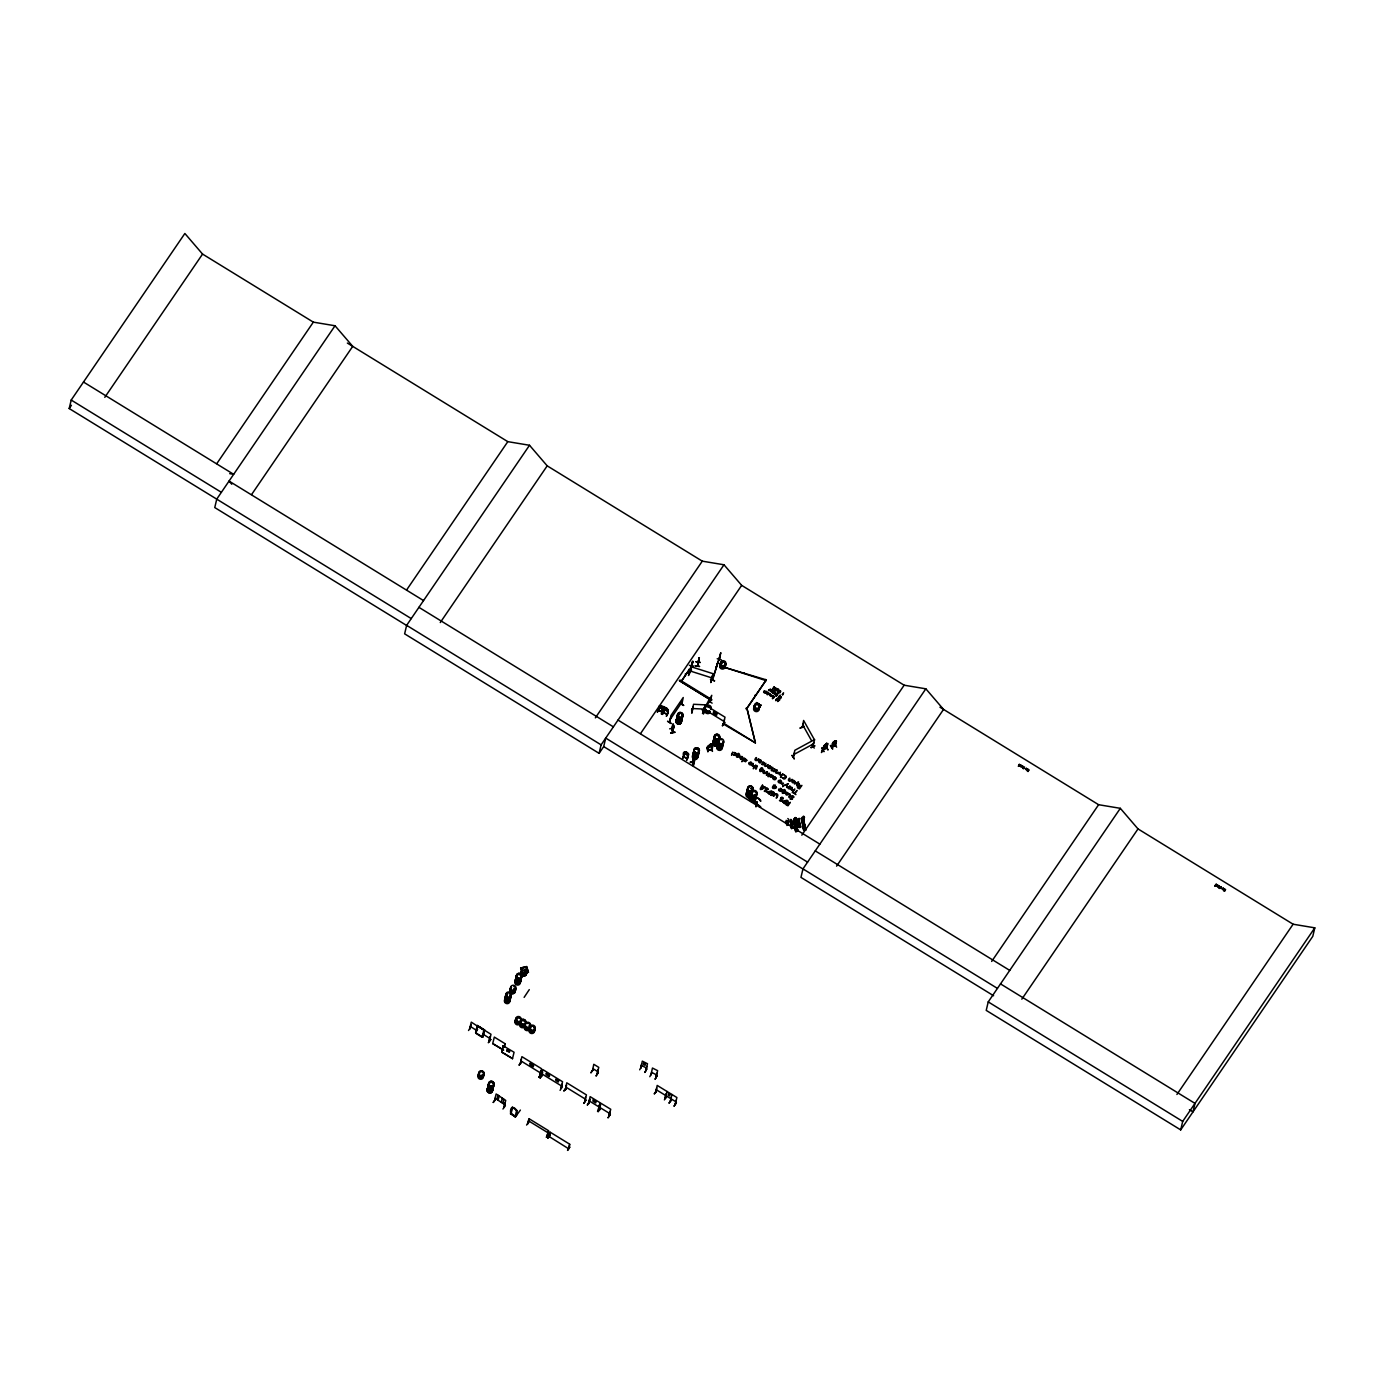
<?xml version="1.0" encoding="UTF-8"?>
<svg xmlns="http://www.w3.org/2000/svg" width="1384" height="1384" viewBox="0 0 1384 1384"><rect width="100%" height="100%" fill="white"/><g stroke="black" fill="none" stroke-linecap="round" stroke-linejoin="round"><path stroke-width="1.5" d="M755.11 695.944L755.041 695.131M780.23 692.415C782.168 689.267 777.652 692.744 779.867 691.983M672.624 725.354L673.333 729.403M693.176 758.778L693.92 762.809M703.972 712.12L705.165 704.854L693.557 704.283L692.017 710.909M692.934 706.999L692.363 711.151M703.228 711.462L704.543 707.432M703.556 713.781L703.643 709.629L703.591 713.694M704.162 707.414L703.539 711.635M692.087 664.355L692.173 663.42M690.668 669.856C695.339 648.144 690.201 675.098 692.45 662.296M691.567 665.963L692.606 661.984M697.622 665.756L698.072 662.002M757.671 704.318A2.733 2.526 13.3 0 1 758.864 705.062L756.633 702.553L756.425 703.954M698.764 660.601L698.989 659.303M699.058 659.528L698.539 661.881L699.058 657.954L697.622 665.617M744.142 673.333L743.986 673.403M1220.826 888.113L1221.207 886.919M1027.741 769.418C1026.686 774.919 1030.907 766.373 1027.897 771.234C1029.471 766.476 1025.423 770.698 1028.018 771.545M1224.321 889.22C1223.162 894.842 1227.504 886.141 1224.477 891.036C1225.895 885.327 1221.518 893.459 1224.286 889.306M1023.831 768.241L1023.485 767.047L1024.644 767.117M1020.302 766.027L1020.492 764.746M1024.281 768.224L1023.33 768.743M1220.844 888.026L1219.529 888.165M770.715 690.426C773.95 691.775 768.189 690.806 771.303 691.048M712.76 679.544L720.822 652.677L719.092 659.649M1019.714 764.902L1020.838 766.944M1021.876 766.719L1022.222 765.784M1217.418 886.746L1216.467 884.359M1217.643 886.158L1218.266 887.006L1218.941 885.864M786.216 820.297L786.25 822.459L787.669 822.252L788.932 819.639L787.825 818.549M790.299 821.646L790.852 819.345M794.053 821.266L794.139 818.584M798.066 818.757L798.118 820.452L799.917 818.619M1019.281 765.906L1020.648 765.283M1215.861 885.708L1216.847 885.916M1217.211 884.653L1216.086 884.93M1025.509 769.4L1026.357 768.207L1027.084 769.348M1222.089 889.203L1222.92 888.009M1223.664 889.151L1223.525 888.217M692.554 662.088L692.104 664.614M812.702 746.685L813.706 742.447M749.626 798.481L752.291 800.955L750.993 799.519M765.629 692.727C772.099 692.156 758.761 691.619 765.629 692.986C768.293 691.862 765.404 692.311 766.027 692.796M777.6 694.543L775.299 694.612L776.061 696.256L777.843 693.609L774.659 694.439L773.916 692.9M774.383 693.315C775.472 695.65 776.493 690.27 774.988 693.003M719.421 659.407L720.355 655.307M689.353 665.323L693.661 666.085M691.377 665.791L690.893 669.891L692.381 663.299M691.567 666.828L692.623 661.656M695.27 665.998L699.612 666.465L695.304 665.773M695.979 661.777L700.304 662.469L696.014 661.673M698.228 663.057L699.335 657.625L697.986 662.59M773.5 691.896C772.341 689.284 771.632 694.439 773.362 693.176M776.891 689.803L776.182 688.99M479.66 1073.292A2.716 2.526 13.3 0 0 478.535 1076.683A2.716 2.526 13.3 0 0 482.203 1077.842A2.716 2.526 13.3 0 0 483.31 1074.451L483.535 1074.693M488.396 1085.99L488.881 1086.025A2.716 2.526 13.3 0 0 488.171 1089.762A2.716 2.526 13.3 0 0 492.306 1090.021A2.716 2.526 13.3 0 0 491.735 1086.163M493.344 1084.727L493.327 1084.918A2.733 2.526 13.3 0 1 492.081 1088.378L492.496 1087.928M516.37 978.004L516.613 978.194A2.733 2.526 13.3 0 1 518.308 974.388M529.363 1026.201L529.484 1025.527A2.733 2.526 13.3 0 1 529.709 1025.994L529.657 1025.63M534.553 1029.108L534.449 1028.658A2.716 2.526 13.3 0 1 533.324 1032.083A2.716 2.526 13.3 0 1 529.657 1030.924A2.716 2.526 13.3 0 1 530.764 1027.534M680.79 719.524L681.291 719.144A2.716 2.526 13.3 0 0 681.758 715.442M698.297 754.124A2.733 2.526 13.3 0 1 694.854 757.013A2.733 2.526 13.3 0 1 693.799 752.688L694.059 752.36M697.277 755.041L697.882 754.678A2.716 2.526 13.3 0 1 696.636 758.051A2.716 2.526 13.3 0 1 692.986 756.892A2.716 2.526 13.3 0 1 694.093 753.501M719.334 740.094L719.109 740.319A2.733 2.526 13.3 0 0 718.677 743.658A2.733 2.526 13.3 0 0 722.31 744.332A2.733 2.526 13.3 0 0 723.226 741.046M756.408 703.072L754.937 704.646L756.391 704.508M759.02 707.259L759.003 706.74A2.716 2.526 13.3 0 1 758.086 710.061A2.716 2.526 13.3 0 1 754.47 709.387A2.716 2.526 13.3 0 1 754.764 705.996M747.689 790.956L747.654 790.558A2.716 2.526 13.3 0 0 751.512 791.838A2.716 2.526 13.3 0 0 752.014 788.015M751.841 795.125L751.841 795.16A2.716 2.526 13.3 0 0 751.149 798.914L757.342 802.512L751.183 798.949M756.269 793.741L756.235 793.914A2.716 2.526 13.3 0 1 755.318 797.236A2.716 2.526 13.3 0 1 751.702 796.561A2.716 2.526 13.3 0 1 751.996 793.153M769.279 690.616L770.352 690.062M768.604 690.062L770.577 689.146L768.483 690.599M692.104 664.13L692.311 663.057M524.934 970.789L525.107 969.544M524.467 970.167L524.709 970.167M803.222 825.643L804.191 825.729L803.222 825.764M826.871 748.017C817.494 752.931 827.926 746.478 826.438 748.329C829.829 731.167 815.937 766.667 824.034 745.665M831.663 747.204L835.555 745.595L831.784 747.308L832.77 742.585L836.161 740.872M767.67 694.595L769.123 693.159L767.117 694.63L767.757 692.329L767.445 694.284L768.397 694.301M772.877 698.557C776.701 694.872 769.954 700.442 773.293 697.951L773.379 695.616L772.791 697.346M411.238 618.579L69.2 408.54L71.207 400.045L184.868 233.481L202.566 254.085L313.338 322.143L335.032 325.759L352.73 346.346L251.611 494.521M836.593 866.142L943.542 709.404L925.844 688.817L904.15 685.201L741.668 585.363L723.988 564.776L702.293 561.16L547.199 465.854L529.518 445.267L406.637 625.343L404.63 633.837L599.099 753.346L603.701 746.582L605.708 738.087L807.581 862.128M468.536 1030.509L470.612 1027.084M477.151 1025.942L471.287 1022.153L469.678 1028.814M471.096 1024.817L470.145 1028.883M477.324 1025.475L475.629 1032.827L477.324 1025.475L484.556 1029.904L482.757 1037.204L484.556 1029.904M475.906 1033.329L477.653 1026.132L483.916 1029.973L482.013 1037.152L475.906 1033.329L477.739 1026.149L483.846 1029.956L477.739 1026.149M477.117 1029.817L477.618 1029.315M490.04 1036.633L489.054 1040.941L490.368 1036.841M489.486 1040.976L490.974 1034.263L484.469 1030.232M492.704 1043.605L503.534 1050.058L492.704 1043.605L494.313 1037.083L505.039 1043.692L504.295 1046.875M520.661 968.021L526.612 966.741L528.394 972.295L522.391 973.8L520.661 968.021L526.664 966.516L528.394 972.295M520.834 968.212L522.529 973.506L528.446 972.07M501.717 1052.186L503.326 1045.664L501.717 1052.186L512.564 1058.622L501.821 1052.03M504.191 1047.031L505.039 1043.692M524.778 969.959L525.107 970.789L523.671 970.426M525.159 970.565A3.183 2.958 13.3 0 0 524.103 970.149L524.103 970.201A3.131 2.906 13.3 0 1 525.142 970.616L523.948 970.271M494.451 1100.903L496.147 1093.966L505.714 1100.401L503.966 1107.373M506.838 1051.01L507.219 1049.66L509.623 1051.131L509.347 1052.324L506.942 1050.854M524.121 997.38L529.276 989.629M512.461 1058.777L514.069 1052.255L503.222 1045.82M505.402 1105.729L502.946 1109.016M520.315 1063.552L521.906 1056.667L541.611 1068.759L539.76 1075.091M520.574 1063.708L521.387 1059.123M516.941 1110.556L512.184 1107.2L510.488 1113.843L515.419 1116.836L510.817 1113.532M512.478 1107.39L511.18 1113.497M599.099 753.346L601.106 744.851L723.988 564.776M515.159 1116.629L516.664 1110.21M510.731 1113.653C508.793 1101.041 521.82 1110.625 515.263 1117.061L520.384 1110.089M526.595 1125.054L528.705 1121.576M527.771 1123.531L528.947 1118.653L548.652 1130.763L547.199 1135.088M529.103 1119.431L528.169 1123.514M538.93 1077.254L541.248 1073.776L538.947 1077.167M529.172 1119.31L528.221 1123.566M540.746 1071.026L539.639 1075.264M541.369 1076.146L542.857 1069.624L562.544 1081.717L561.091 1088.291M541.663 1076.493L542.649 1072.289M550.088 1134.863L547.804 1138.15M548.964 1136.697L550.053 1132.112L569.758 1144.222L568.651 1148.772L549.016 1136.472M549.206 1136.852L550.019 1132.268L549.396 1136.714M561.039 1088.222L562.008 1084.191M562.337 1086.924L560.07 1090.332M565.623 1089.589L566.748 1082.807L586.435 1094.9L584.861 1101.751M566.558 1085.471L565.468 1089.865L566.212 1085.264M566.281 1087.841L563.79 1091.111L566.073 1087.72M658.819 710.286L659.441 705.632L662.971 707.016L663.645 707.899L662.677 708.072M662.158 706.93L662.123 708.279L662.209 706.099L660.912 705.511L660.549 707.224L661.777 707.778M661.379 713.919L663.213 710.182L661.414 713.833M662.919 707.605L662.192 712.172L658.386 710.286M661.95 711.67L663.559 706.411L665.272 708.054L664.303 709.144L662.538 707.864M664.216 710.788L662.452 714.352M664.752 708.487L663.351 712.552L667.278 714.334L668.282 710.078L667.261 714.473L663.334 712.552M660.393 707.466L661.189 707.276C664.009 712.968 665.998 705.944 667.659 709.404L667.434 710.373L665.462 709.957L665.791 708.348M666.154 708.054L662.088 706.532M667.209 714.49L668.316 709.698M567.578 1150.398L569.879 1146.921L567.596 1150.312M670.669 717.881L669.493 722.448L670.946 715.528L683.229 697.519L681.828 704.283M679.492 680.772L679.959 680.028L711.86 699.629L711.393 700.391L679.492 680.772L711.393 700.391M669.648 728.832L673.887 728.036L672.97 723.918L671.794 728.987L672.935 724.68M671.223 723.555L667.538 721.22L671.257 723.469M681.326 681.361L689.336 669.527L681.343 681.239M670.704 733.157L674.925 732.344M583.771 1103.394L586.072 1099.917L583.788 1103.307M591.037 1072.756L593.217 1069.296L590.933 1072.687M584.809 1101.578L585.501 1097.287M672.849 727.188L673.454 724.541L673.524 728.157M673.541 725.649L672.901 732.257M673.143 728.434L673.766 725.822M592.456 1070.974L593.771 1064.296L598.77 1067.358L597.109 1074.209L598.078 1069.728M672.814 732.465L671.69 728.451L672.676 732.499L673.126 724.213M689.768 671.603L688.54 675.375M689.232 673.299L690.824 666.656L713.019 673.679L711.341 680.513M690.201 669.233L689.595 673.61M588.996 1103.394L589.584 1099.086M598.476 1109.362L599.964 1102.667L590.103 1096.63L588.771 1103.671L589.913 1099.294M683.558 705.477L679.855 703.228L683.679 705.286M596.072 1075.835L598.39 1072.358L596.193 1075.904M598.355 1109.484L599.358 1105.245M598.113 1111.681L600.414 1108.203L598.113 1111.594M684.042 754.799L682.606 758.501M600.327 1105.712L599.653 1110.089M683.817 756.996L684.855 752.585M685.91 752.429L685.011 753.346L686.81 754.557L687.796 753.432L686.014 751.944L685.668 753.623L686.914 754.142L687.346 752.463M686.602 760.283L688.315 756.494L686.62 760.197M688.073 753.951L687.156 758.017M687.312 758.501L688.505 753.726L687.225 752.982M705.927 712.241L702.224 709.992L705.788 712.518M693.626 757.654C699.006 763.518 682.779 762.722 694.474 761.304L693.367 765.94L692.208 762.065M702.553 713.521L704.854 710.044L702.553 713.417M712.033 676.153L711.411 680.513M704.958 707.138L711.774 695.304L709.975 702.224M610.379 1114.31L608.078 1117.666M609.86 1111.525L609.116 1116.127L609.773 1111.646M693.488 758.103L692.484 762.394L693.332 758.121M609.047 1116.11L610.725 1109.276L600.864 1103.238L599.428 1109.778M693.903 760.923L693.955 757.982L693.505 760.127M717.223 658.732L721.445 659.909M693.989 757.965L693.92 761.702L693.868 758.501M716.393 666.465L716.047 667.936L717.552 662.936L717.206 664.407M708.435 700.909L712.137 703.159M714.577 680.738L710.424 679.354L714.507 680.945M709.975 702.311L711.168 697.882M707.241 747.844L707.881 751.893L707.259 747.758M712.431 744.609C714.161 757.013 699.871 745.474 712.449 744.627M708.054 749.886L708.989 745.509M710.2 744.315L709.854 746.011L711.618 744.159L710.2 744.315L711.618 744.211M711.497 744.73L711.878 745.786L709.75 746.426L710.459 744.402M711.532 747.377L712.431 751.391L711.774 747.343M712.864 744.765L711.445 749.54L712.414 745.128M639.668 1069.797L641.622 1066.216M641.709 1063.708L640.844 1068.171L642.314 1061.13L647.504 1063.742L645.757 1070.455M722.534 725.787L724.818 722.396M705.304 705.079L725.008 717.172L723.382 724.04L724.472 719.645M723.157 723.988L723.642 723.244L755.508 742.948L723.036 723.832M649.805 1076.7L651.639 1073.084M650.895 1075.109L652.452 1068.033L657.625 1070.662L655.895 1077.634M655.774 1077.565L656.777 1073.275M657.002 1075.697L655.013 1079.347L657.089 1075.818M654.424 1093.862L656.725 1090.384L654.251 1093.741M746.011 708.279L746.858 708.037L755.318 742.62L746.858 708.037M656.656 1087.893L655.843 1092.46L657.192 1085.419L676.88 1097.529L675.271 1104.363M746.374 709.127L766.303 679.855L746.391 709.023M664.372 1099.882L666.638 1096.578M665.064 1097.962L666.171 1093.741L665.185 1097.789M758.588 703.522L756.944 704.802M665.462 1098.55L667.036 1091.474M759.366 705.425C762.774 706.999 758.086 703.262 758.951 704.906M759.245 705.944L759.193 704.127M765.56 679.509L766.096 680.617L724.766 667.434A2.733 2.526 13.3 0 1 721.029 667.538A2.733 2.526 13.3 0 1 720.355 664.147M759.47 705.736C760.439 709.888 758.103 705.563 760.992 704.992M764.522 691.706C763.622 692.467 764.989 690.512 764.885 690.841M759.349 706.273L761.113 705.286M671.569 1099.761L669.164 1102.979M766.044 693.315L766.182 691.204L765.266 693.28M670.254 1101.491L671.257 1097.201M671.949 1094.502L670.427 1101.145M671.465 1099.709L669.026 1103.013M769.954 694.387C770.248 694.405 768.777 696.031 770.144 694.872M771.891 691.291L770.819 690.927M770.974 691.706L770.957 690.685M675.15 1104.501L676.188 1100.228M771.528 695.789C771.148 697.017 772.981 695.183 770.802 695.443M746.876 793.257A2.733 2.526 13.3 0 0 747.948 797.582L753.899 802.08L754.142 800.834M771.736 695.183C769.694 698.747 773.569 694.37 770.94 695.581M773.016 692.571L773.379 691.377L772.687 692.104M774.175 688.246C776.355 686.706 772.186 690.651 775.732 688.938M774.452 687.813C775.767 689.561 773.708 685.945 775.853 688.471M774.607 687.519C776.822 687.26 774.434 690.858 774.659 688.159M773.535 697.605C776.614 694.214 771.182 699.906 773.293 697.951M774.642 693.903L775.334 692.657L774.383 692.571M775.94 689.336L777.029 689.284M777.375 689.872L776.32 690.235L776.424 689.249M750.837 800.367L759.141 805.678L755.439 803.447M776.182 695.183L776.701 695.512M777.237 691.221L777.912 690.529L777.652 692.26L778.725 689.336L778.154 691.827M775.369 694.111L776.182 695.719L776.58 694.578M777.981 691.516L777.479 690.391M777.791 691.066L778.275 689.249M778.621 690.979L778.327 691.913M780.126 692.64L778.483 692.796L779.434 692.398M756.65 804.9L755.854 804.018L756.771 804.571M756.321 803.862L750.872 800.212M755.768 806.561L756.529 803.395M757.031 802.132L756.027 806.716M756.304 806.457L756.996 802.478M793.343 757.273L794.814 750.301L814.571 739.558L812.858 746.755M794.537 752.706L793.257 757.29M803.343 723.296L802.132 727.586M787.894 822.65L785.904 822.996L785.749 821.612L786.095 822.909M787.202 821.162L786.458 821.819L787.963 821.594M788.707 825.227L787.721 821.317L788.43 825.262M787.877 821.3L785.506 821.975M790.212 821.231L791.631 828.532M791.44 828.514L790.731 820.816L791.804 828.514M791.458 821.075L792.876 828.255M791.406 821.767L790.091 822.01L791.562 821.594M790.748 825.158L792.184 824.916M790.904 825.902L792.323 825.643M791.025 826.542L792.461 826.3M791.198 827.251L792.599 827.078M791.285 827.77L792.721 827.528M793.897 821.733L795.696 821.456M797.322 831.403L795.004 819.968L794.243 820.539M794.035 819.19L795.264 817.442M797.893 831.196L795.679 820.106L797.599 831.351M794.848 817.736L796.423 818.221M794.935 827.649L797.08 827.269M795.125 828.618L797.271 828.255M814.242 748.087L811.906 744.575M795.35 829.725L797.513 829.362M798.758 819.951C804.744 842.475 794.191 804.208 799.122 827.39M795.506 830.469L797.668 830.089M799.104 819.691L800.575 827.165M798.551 823.964L799.987 823.722M798.706 824.708L800.125 824.449M798.827 825.366L800.263 825.106M798.983 826.092L800.419 825.85M799.087 826.594L800.523 826.334M799.243 827.286C801.924 828.843 795.073 822.65 798.014 820.037M801.699 820.539L803.55 820.037M802.063 819.449L803.498 818.913L801.855 819.484M804.554 817.338L803.602 816.145L802.218 817.321M802.737 826.456L804.882 826.075M802.928 827.442L805.09 827.061M803.17 828.549L805.315 828.168M803.308 829.276L805.471 828.895M801.717 819.449L803.827 830.417M803.326 818.947L805.834 830.106L803.498 818.913M826.611 743.364L825.037 745.578L826.681 743.364L826.853 744.73L824.414 745.872M826.334 748.208L827.753 743.433M826.836 748.173L827.718 743.796M827.857 749.817L825.816 746.166L828.013 749.799M832.407 744.038L833.237 742.239M925.844 688.817L802.962 868.893L800.955 877.387L993.608 995.753M831.992 746.997L834.05 741.859M835.382 740.786L833.791 742.966L835.417 740.717L834.171 741.34M834.517 743.641L836.611 747.204M836.472 741.184L835.209 745.751M836.126 740.855L835.452 745.405M1018.451 766.321L1019.42 764.176L1018.468 766.234M1021.859 766.805L1021.617 765.438M1023.139 766.269C1022.188 770.456 1022.759 764.833 1022.862 766.944M1120.331 808.325L988.228 1001.895L986.221 1010.389L1180.69 1129.898L1312.793 936.328L1314.8 927.834L1293.106 924.218L1138.011 828.912L1120.331 808.325L1098.619 804.709L939.961 707.207M1214.771 885.968L1216.242 884.116L1215.014 886.123M1217.349 886.123L1218.128 886.798M1219.442 887.646L1218.906 887.594M1219.529 886.348L1219.754 886.781M1180.69 1129.898L1182.697 1121.403L1314.8 927.834M775.023 692.709L774.919 693.298M775.144 692.19L774.244 693.851M772.116 691.291L771.459 690.287M786.181 777.151L785.403 778.448A2.232 2.076 13.3 0 1 784.624 778.898A2.076 1.938 13.3 0 1 783.759 778.984L782.185 777.531A2.664 2.474 13.3 0 0 783.275 778.275L785.247 777.635L785.057 775.646A2.699 2.508 13.3 0 0 783.898 775.005L786.06 776.061A2.093 1.938 13.3 0 1 786.181 777.151M1219.581 886.365L1218.906 888.13L1219.425 886.746M770.438 689.941L769.4 690.08M767.082 693.211L767.791 694.076M688.523 675.461L689.786 671.517M713.037 677.451L719.818 656.916M1217.505 885.829L1218.543 886.417L1218.197 885.241M774.434 689.042L774.296 687.71M791.769 820.106L790.299 821.594M795.454 820.971L796.406 818.134M796.25 818.965L795.471 821.058L794.035 821.179M803.256 819.778L804.208 816.941M804.035 817.684L803.274 819.864L801.838 820.003L801.82 817.927M770.836 689.889L771.545 690.702M776.061 688.799C774.4 692.882 780.213 688.419 776.303 688.471M1023.779 767.238L1023.762 767.688M684.198 753.501C695.858 759.643 680.945 745.042 683.592 756.512M685.045 752.117L687.018 752.636M682.589 758.588L684.284 754.799M1026.738 769.366L1026.409 769.608M1223.318 889.168L1223.162 889.289M1222.522 888.614L1223.145 888.372M663.023 708.798L659.476 707.743M660.774 706.082L659.909 706.93L661.673 708.193L663.438 706.947M662.953 707.034L665.133 707.916L664.182 708.141L664.874 709.092L662.694 708.158M662.469 709.179L659.424 707.76M664.441 707.985L668.351 709.715M664.095 709.387L667.503 711.462M662.434 714.438L664.233 710.701M715.13 735.752L714.905 735.838A2.733 2.526 13.3 0 0 714.801 739.419A2.733 2.526 13.3 0 0 718.642 739.662M747.775 790.852L747.602 790.575A2.716 2.526 13.3 0 1 749.419 787.185M664.839 707.051L663.317 712.725M760.785 806.941L760.594 807.01M779.503 700.391C779.019 696.308 776.805 702.864 779.452 700.114M779.192 691.273L780.455 690.979M1020.769 766.321L1022.049 766.009M795.471 827.009L796.388 826.767L795.454 827.061M646.812 1066.441L645.878 1070.524M777.497 690.028L777.185 688.99M770.144 693.886L769.867 695.702L770.265 694.266M525.384 969.682L524.744 970.236M768.864 693.972L768.12 693.938M779.919 697.484C784.036 694.63 777.756 702.795 780.801 696.533M707.553 749.799L711.791 749.505M608.06 1117.77L610.361 1114.276M490.784 1039.453L488.31 1042.74L490.784 1039.488M722.327 725.666L724.645 722.206M548.462 1131.333L547.268 1135.243M547.804 1138.254L550.105 1134.759M569.637 1144.481L568.582 1148.72M69.2 408.54L71.432 405.27M104.803 397.329L202.566 254.085M216.786 463.64L313.338 322.143M335.032 325.759L216.769 499.07L214.762 507.565L407.398 625.949M406.706 589.826L507.807 441.652L529.518 445.267M440.25 622.575L547.199 465.854M595.345 717.881L702.293 561.16M640.567 733.537L741.668 585.363M685.253 673.991L685.513 674.527M669.942 719.767L682.226 701.757M705.65 707.051L710.771 699.543M507.219 1049.66L509.623 1051.131M772.947 691.913L772.064 692.104L773.085 691.308M773.621 691.36L774.625 690.737L772.912 692.779M778.898 699.785C776.908 702.882 777.929 701.394 778.535 699.404M747.983 797.478L752.896 800.471L751.754 800.627M755.024 796.734A2.716 2.526 13.3 0 1 754.315 800.679C749.834 796.7 746.149 798.654 753.865 802.045M801.82 835.158L904.15 685.201M991.671 961.43L1098.619 804.709M1021.824 999.161L1138.011 828.912M1176.919 1094.467L1293.106 924.218M776.753 698.557C775.438 702.501 774.884 699.871 777.6 698.384A10.518 9.74 13.3 0 1 777.168 699.076L776.216 700.529M823.653 746.651L827.442 744.886M836.196 742.274L832.389 744.004M776.787 698.851L777.427 699.058A10.518 9.74 13.3 0 1 777.047 699.612L775.853 700.252M504.935 1102.875L504.139 1107.027M510.956 1113.324L515.678 1116.507M825.712 744.782L826.94 743.883L826.681 745.042M697.553 666.171L698.955 659.009M1221.19 887.006L1220.048 886.85L1220.221 887.888M1026.201 768.535L1025.855 769.539L1026.374 768.553M833.601 742.308L833.255 743.485L835.711 741.305M794.848 820.401L795.765 820.418M782.635 694.768C784.676 689.63 782.617 696.325 782.738 694.284M530.556 1026.357L530.401 1026.668A2.768 2.56 13.3 0 0 531.491 1031.201A2.716 2.526 13.3 0 0 534.916 1028.347A2.768 2.56 13.3 0 1 531.491 1031.201A2.716 2.526 13.3 0 1 530.435 1026.928M711.964 746.737L708.66 747.101M1020.406 766.338L1020.925 765.248M710.667 745.336L711.93 744.903L710.892 745.578L711.67 746.097L709.3 746.374L710.719 745.388M799.692 818.411L798.36 818.619M763.639 691.221L764.781 691.654M697.796 754.937L697.709 755.007A2.733 2.526 13.3 0 1 696.602 758.259A2.733 2.526 13.3 0 1 692.934 757.1A2.733 2.526 13.3 0 1 694.041 753.692M482.272 1036.91L476.113 1033.035M824.829 744.869L825.816 744.73M826.611 745.128L824.57 746.097L824.847 744.921M833.583 742.274L835.694 741.288M793.811 754.557L813.567 743.813M667.019 709.11L665.791 708.556L667.469 709.387L666.517 709.611L667.209 710.615L664.96 709.594L665.704 708.591M793.897 820.643L796.025 831.594M803.966 830.331L801.388 819.57M805.09 830.21L803.568 819.224M826.456 744.056L824.639 744.886L823.065 749.765M830.469 745.543L832.718 749.09L830.486 745.509M1020.423 766.234L1019.299 765.819M518.256 974.578A2.733 2.526 13.3 0 0 516.284 977.779L516.422 977.969M524.778 1024.765A2.733 2.526 13.3 0 1 520.938 1024.523A2.733 2.526 13.3 0 1 521.076 1020.942L521.041 1020.942M758.709 703.816L755.197 704.473M662.036 706.895L660.272 706.082L660.358 707.466M773.033 696.152L773.016 698.02M835.244 741.27L834.863 742.845L833.168 743.26M670.635 732.932L674.908 732.067M693.298 765.508L694.18 759.781M791.406 820.868L792.773 828.359M795.679 820.106L797.738 831.334M790.039 821.283L791.354 821.058M795.627 820.383L793.309 820.781L795.61 831.663M797.738 820.072L798.879 819.899M803.55 830.383L805.696 830.002M710.078 745.024L711.393 744.886M719.057 739.886L719.126 739.886A2.716 2.526 13.3 0 0 718.902 737.81L718.815 737.62M743.364 672.953L744.194 672.953M692.554 708.539L704.162 709.092M229.709 473.657L233.654 474.314L83.49 382.036M510.609 995.286L510.194 995.269A2.733 2.526 13.3 0 1 509.623 998.989L509.71 999.144A2.733 2.526 13.3 0 1 505.627 997.76A2.733 2.526 13.3 0 1 507.478 994.335M691.516 669.977L688.644 669.475L691.464 670.237M706.618 706.463L706.826 706.688A2.716 2.526 13.3 0 1 709.058 706.549M755.145 797.772L755.249 797.807A3.062 1.09 33.8 0 1 757.982 798.308A3.062 1.09 33.8 0 1 760.318 800.99L760.785 801.267A3.668 1.297 33.8 0 0 757.982 798.049A3.668 1.297 33.8 0 0 754.539 797.513L755.629 798.17L755.007 797.461M479.625 1072.15L479.314 1072.479A2.733 2.526 13.3 0 0 479.383 1076.216A2.733 2.526 13.3 0 0 483.379 1075.991A2.733 2.526 13.3 0 0 482.635 1072.289A2.716 2.526 13.3 0 1 483.327 1076.181A2.716 2.526 13.3 0 1 479.348 1076.406A2.716 2.526 13.3 0 1 479.314 1072.687M785.679 821.888L786.994 825.487M766.355 679.873L724.766 667.434A2.733 2.526 13.3 0 0 724.645 663.905M689.82 670.894L712.016 677.935M750.924 799.727L749.678 798.533M683.437 756.823L687.364 758.467L683.454 756.702M665.894 707.864L667.209 708.452L666.777 710.078L665.566 709.542M660.791 706.238L662.642 707.086M658.351 710.442L662.279 712.016M758.934 706.532L759.366 707.726L759.124 705.892M511.215 986.896L511.267 986.913A2.733 2.526 13.3 0 0 511.371 990.944A2.733 2.526 13.3 0 0 515.419 990.2A2.733 2.526 13.3 0 0 513.793 986.567M663.178 708.176L664.389 708.729M641.311 1065.369L646.501 1067.981M651.449 1072.289L656.621 1074.901M782.098 694.543L782.652 694.266M599.774 1107.875L597.507 1111.283M592.767 1068.552L597.767 1071.614M589.1 1100.868L598.961 1106.906M599.86 1107.494L609.721 1113.514M347.349 343.059L507.807 441.652M704.3 709.317L724.005 721.427M423.521 600.569L229.052 481.078L231.768 484.244M618.008 720.078L819.864 844.136M418.92 607.334L613.389 726.842M815.263 850.883L1009.732 970.392M71.207 400.045L221.371 492.323M1000.511 983.886L1194.997 1103.394L1192.991 1111.888L1189.41 1109.691M406.637 625.343L601.106 744.851M802.962 868.893L997.449 988.401M603.701 746.582L803.741 869.498M988.228 1001.895L1182.697 1121.403M656.172 1089.675L675.876 1101.768M477.221 1025.613L484.452 1030.059M565.745 1087.045L585.432 1099.156M520.903 1060.905L540.608 1073.015M541.853 1073.863L561.541 1085.973M528.446 1120.781L548.151 1132.89M483.466 1034.471L489.971 1038.502M470.283 1026.392L476.148 1030.18M495.143 1098.221L504.71 1104.657M814.536 739.938L803.62 720.458L802.409 727.378M1219.892 888.528L1220.082 887.628M685.824 752.671L685.097 753.657L686.897 754.453M753.017 799.952L754.193 800.852A2.716 2.526 13.3 0 1 750.405 798.897M694.076 761.581L693.886 758.553M1023.07 768.414L1023.935 768.258M687.364 754.643L686.637 753.674L687.606 753.45L686.499 753.38M802.616 724.697L811.543 740.648M772.843 696.688L773.051 695.754M673.057 726.271L673.368 727.5M797.789 819.899L799.433 827.338M796.302 831.559L793.551 820.418L795.886 831.628M790.939 820.781L792.496 828.393M787.375 821.663L788.015 825.331M509.848 996.117A2.733 2.526 13.3 0 1 509.398 999.957A2.733 2.526 13.3 0 1 508.43 1003.383A2.733 2.526 13.3 0 1 504.745 1002.258A2.733 2.526 13.3 0 1 505.817 998.85M509.398 999.957A2.733 2.526 13.3 0 1 505.402 998.746A2.733 2.526 13.3 0 1 507.253 995.321M509.848 993.331A2.733 2.526 13.3 0 1 510.488 997.189A2.733 2.526 13.3 0 1 506.319 996.964A2.733 2.526 13.3 0 1 507.149 993.193M507.807 992.968A2.733 2.526 13.3 0 1 509.208 993.037M510.125 994.94A2.716 2.526 13.3 0 1 509.675 998.781A2.716 2.526 13.3 0 1 505.679 997.57A2.716 2.526 13.3 0 1 507.53 994.144M509.814 993.539A2.716 2.526 13.3 0 1 510.437 997.38A2.716 2.526 13.3 0 1 506.284 997.172A2.716 2.526 13.3 0 1 507.098 993.383M509.987 999.611A2.733 2.526 13.3 0 1 508.222 1002.552A2.733 2.526 13.3 0 1 504.866 1001.064A2.733 2.526 13.3 0 1 506.042 997.864M510.039 999.421A2.716 2.526 13.3 0 1 508.257 1002.362A2.716 2.526 13.3 0 1 504.918 1000.874A2.716 2.526 13.3 0 1 506.094 997.674M510.004 997.812A2.716 2.526 13.3 0 1 509.122 1001.116A2.716 2.526 13.3 0 1 505.506 1000.476A2.716 2.526 13.3 0 1 505.766 997.068M526.145 972.416A2.733 2.526 13.3 0 1 525.038 975.806A2.733 2.526 13.3 0 1 521.353 974.647A2.733 2.526 13.3 0 1 522.477 971.239A2.716 2.508 13.3 0 0 521.387 974.578A2.716 2.508 13.3 0 0 525.038 975.72A2.716 2.508 13.3 0 0 526.145 972.346M526.75 972.519A2.733 2.526 13.3 0 1 522.91 974.63A2.733 2.526 13.3 0 1 522.183 970.444M526.854 972.191A2.733 2.526 13.3 0 1 522.823 973.488A2.733 2.526 13.3 0 1 522.408 969.457M526.664 970.253A2.733 2.526 13.3 0 1 526.906 970.893M526.629 972.052A2.733 2.526 13.3 0 1 524.83 974.993A2.733 2.526 13.3 0 1 521.491 973.454A2.733 2.526 13.3 0 1 522.702 970.271M519.536 980.893A2.733 2.526 13.3 0 1 519.035 984.733A2.733 2.526 13.3 0 1 515.056 983.47A2.733 2.526 13.3 0 1 516.941 980.062M521.076 979.405A2.733 2.526 13.3 0 1 516.924 981.342A2.733 2.526 13.3 0 1 517.08 976.948M519.813 979.716A2.733 2.526 13.3 0 1 519.311 983.557A2.733 2.526 13.3 0 1 515.332 982.294A2.733 2.526 13.3 0 1 517.218 978.886M516.837 977.934A2.733 2.526 13.3 0 0 515.713 981.325A2.733 2.526 13.3 0 0 519.381 982.484A2.733 2.526 13.3 0 0 520.505 979.094A2.733 2.526 13.3 0 1 519.346 982.675A2.733 2.526 13.3 0 1 515.678 981.515A2.733 2.526 13.3 0 1 516.786 978.125M519.779 979.907A2.733 2.526 13.3 0 1 519.277 983.747A2.733 2.526 13.3 0 1 515.298 982.484A2.733 2.526 13.3 0 1 517.183 979.094M521.024 976.931A2.733 2.526 13.3 0 1 520.125 980.218A2.733 2.526 13.3 0 1 516.491 979.543A2.733 2.526 13.3 0 1 516.786 976.135M519.709 974.474A2.733 2.526 13.3 0 1 521.076 978.471A2.733 2.526 13.3 0 1 516.63 978.194M521.266 975.962A2.733 2.526 13.3 0 1 519.934 979.439A2.733 2.526 13.3 0 1 516.284 977.779M519.657 974.665A2.733 2.526 13.3 0 1 520.298 974.959M515.177 988.816A2.733 2.526 13.3 0 1 514.052 992.224A2.733 2.526 13.3 0 1 510.385 991.065A2.733 2.526 13.3 0 1 511.492 987.657M515.125 989.024A2.733 2.526 13.3 0 1 514 992.414A2.733 2.526 13.3 0 1 510.333 991.255A2.733 2.526 13.3 0 1 511.457 987.865M534.397 1028.883A2.733 2.526 13.3 0 1 533.273 1032.291A2.733 2.526 13.3 0 1 529.605 1031.132A2.733 2.526 13.3 0 1 530.729 1027.724M533.757 1029.315A2.733 2.526 13.3 0 1 533.446 1033.035A2.733 2.526 13.3 0 1 529.484 1032.291A2.733 2.526 13.3 0 1 530.487 1028.71M531.664 1026.236A2.768 2.56 13.3 0 1 533.099 1026.34A2.733 2.526 13.3 0 0 531.716 1026.149M533.705 1026.738A2.716 2.526 13.3 0 1 534.674 1027.724M534.968 1028.156A2.733 2.526 13.3 0 1 533.169 1031.08A2.733 2.526 13.3 0 1 529.83 1029.558A2.733 2.526 13.3 0 1 531.041 1026.357M529.916 1027.931A2.733 2.526 13.3 0 1 526.197 1029.385A2.733 2.526 13.3 0 1 525.003 1025.682M529.951 1027.724A2.716 2.526 13.3 0 1 526.231 1029.177A2.716 2.526 13.3 0 1 525.055 1025.492M529.345 1025.25A2.716 2.526 13.3 0 1 530.003 1026.426M529.674 1028.918A2.733 2.526 13.3 0 1 525.643 1030.198A2.733 2.526 13.3 0 1 525.228 1026.167M529.882 1027.343A2.716 2.526 13.3 0 1 526.162 1028.035A2.716 2.526 13.3 0 1 525.297 1024.523M526.318 1023.658A2.716 2.526 13.3 0 1 528.377 1023.537M529.57 1024.264A2.716 2.526 13.3 0 1 530.176 1026.755M524.449 1026.132A2.733 2.526 13.3 0 1 520.401 1025.63A2.733 2.526 13.3 0 1 521.336 1021.946M524.968 1026.028A2.733 2.526 13.3 0 1 520.938 1027.309A2.733 2.526 13.3 0 1 520.522 1023.295M524.726 1024.956A2.716 2.526 13.3 0 1 520.903 1024.714A2.716 2.526 13.3 0 1 521.024 1021.132M521.612 1020.769A2.716 2.526 13.3 0 1 524.311 1020.942M525.28 1021.928A2.716 2.526 13.3 0 1 525.591 1023.226M524.501 1025.925A2.716 2.526 13.3 0 1 520.678 1025.682A2.716 2.526 13.3 0 1 520.799 1022.119M521.647 1020.579A2.733 2.526 13.3 0 1 524.363 1020.752M525.332 1021.738A2.733 2.526 13.3 0 1 525.522 1023.676M520.522 1022.188A2.733 2.526 13.3 0 1 516.197 1023.278A2.733 2.526 13.3 0 1 516.647 1019.091M520.28 1023.174A2.733 2.526 13.3 0 1 515.713 1024.022A2.733 2.526 13.3 0 1 517.08 1019.87M520.557 1021.427A2.733 2.526 13.3 0 1 516.267 1021.669A2.733 2.526 13.3 0 1 516.976 1017.724A2.733 2.526 13.3 0 1 520.886 1019.524M520.557 1021.997A2.716 2.526 13.3 0 1 516.249 1023.07A2.716 2.526 13.3 0 1 516.699 1018.901M520.505 1021.617A2.716 2.526 13.3 0 1 516.976 1022.413A2.716 2.526 13.3 0 1 515.678 1019.178A2.716 2.526 13.3 0 1 518.983 1017.811M519.64 1018.105A2.716 2.526 13.3 0 1 520.592 1019.091M756.46 792.98A2.716 2.526 13.3 0 1 755.128 796.457A2.716 2.526 13.3 0 1 751.495 794.797A2.716 2.526 13.3 0 1 753.45 791.596M754.851 791.683A2.716 2.526 13.3 0 1 756.045 792.427M756.512 792.773A2.733 2.526 13.3 0 1 755.18 796.25A2.733 2.526 13.3 0 1 751.529 794.589A2.733 2.526 13.3 0 1 753.501 791.406M754.903 791.492A2.733 2.526 13.3 0 1 756.096 792.219M750.457 797.582A2.716 2.526 13.3 0 1 750.751 796.994M751.201 796.492A2.716 2.526 13.3 0 1 752.429 795.921M754.747 797.911A2.733 2.526 13.3 0 1 753.726 801.993A2.733 2.526 13.3 0 1 750.059 799.416M754.712 795.333A2.716 2.526 13.3 0 1 755.301 799.191A2.716 2.526 13.3 0 1 751.149 798.914A2.733 2.526 13.3 0 1 752.048 794.952M754.764 795.125A2.733 2.526 13.3 0 1 755.629 798.637A2.733 2.526 13.3 0 1 751.893 799.329M752.066 792.271A2.733 2.526 13.3 0 1 748.035 792.755A2.733 2.526 13.3 0 1 747.896 788.932A2.768 2.56 13.3 0 0 748.035 792.651A2.768 2.56 13.3 0 0 752.117 792.15M750.543 788.447A2.733 2.526 13.3 0 1 752.463 791.025M750.595 788.292A2.768 2.56 13.3 0 1 752.533 790.887M751.374 793.741A2.733 2.526 13.3 0 1 747.308 793.24A2.733 2.526 13.3 0 1 748.26 789.503A2.733 2.526 13.3 0 0 747.308 793.24A2.733 2.526 13.3 0 0 751.391 793.707M751.304 795.402A2.716 2.526 13.3 0 1 746.806 795.402A2.716 2.526 13.3 0 1 748.398 791.51M751.841 793.845A2.716 2.526 13.3 0 1 747.516 794.918A2.716 2.526 13.3 0 1 747.966 790.748M723.14 743.035A2.733 2.526 13.3 0 1 721.341 745.976A2.733 2.526 13.3 0 1 718.002 744.436A2.733 2.526 13.3 0 1 719.23 741.253M722.915 744.038A2.733 2.526 13.3 0 1 721.099 746.962A2.733 2.526 13.3 0 1 717.76 745.44A2.733 2.526 13.3 0 1 718.988 742.239M720.216 739.679A2.733 2.526 13.3 0 1 721.618 739.765M723.192 742.845A2.716 2.526 13.3 0 1 721.393 745.768A2.716 2.526 13.3 0 1 718.054 744.246A2.716 2.526 13.3 0 1 719.265 741.063M723.175 741.236A2.716 2.526 13.3 0 1 722.258 744.523A2.716 2.526 13.3 0 1 718.642 743.848A2.716 2.526 13.3 0 1 718.936 740.457M721.687 745.197A2.733 2.526 13.3 0 1 721.721 748.623A2.733 2.526 13.3 0 1 718.071 748.848A2.733 2.526 13.3 0 1 717.414 745.457A2.733 2.526 13.3 0 1 713.452 745.111A2.733 2.526 13.3 0 1 713.59 741.53A2.716 2.526 13.3 0 0 713.469 745.042A2.716 2.526 13.3 0 0 717.31 745.284M721.739 745.007A2.716 2.526 13.3 0 1 721.773 748.433A2.716 2.526 13.3 0 1 718.123 748.64A2.716 2.526 13.3 0 1 717.466 745.267M721.877 746.737A2.733 2.526 13.3 0 1 720.96 750.024A2.733 2.526 13.3 0 1 717.344 749.349A2.733 2.526 13.3 0 1 717.621 745.941M721.964 744.038A2.716 2.526 13.3 0 1 721.652 747.741A2.716 2.526 13.3 0 1 717.708 747.014A2.716 2.526 13.3 0 1 718.711 743.416M681.239 719.282A2.716 2.526 13.3 0 1 677.278 718.019A2.716 2.526 13.3 0 1 679.163 714.628M681.482 716.618A2.733 2.526 13.3 0 1 680.963 720.458A2.733 2.526 13.3 0 1 676.984 719.213A2.733 2.526 13.3 0 1 678.869 715.805M681.43 714.04A2.716 2.526 13.3 0 1 682.018 717.898A2.716 2.526 13.3 0 1 677.866 717.621A2.716 2.526 13.3 0 1 678.731 713.867M681.482 713.833A2.733 2.526 13.3 0 1 682.07 717.691A2.733 2.526 13.3 0 1 677.901 717.431A2.733 2.526 13.3 0 1 678.766 713.66M679.44 713.452A2.733 2.526 13.3 0 1 680.132 713.4M681.585 720.164A2.733 2.526 13.3 0 1 679.769 723.088A2.733 2.526 13.3 0 1 676.43 721.566A2.733 2.526 13.3 0 1 677.658 718.365M681.603 718.365A2.716 2.526 13.3 0 1 680.686 721.635A2.716 2.526 13.3 0 1 677.07 720.96A2.716 2.526 13.3 0 1 677.364 717.569M681.62 719.957A2.716 2.526 13.3 0 1 679.821 722.88A2.716 2.526 13.3 0 1 676.482 721.358A2.716 2.526 13.3 0 1 677.71 718.175M718.365 740.838A2.716 2.526 13.3 0 1 714.525 740.596A2.716 2.526 13.3 0 1 714.663 737.015M718.832 740.924A2.733 2.526 13.3 0 1 714.507 742.014A2.733 2.526 13.3 0 1 714.957 737.828M719.126 736.842A2.716 2.526 13.3 0 1 719.04 739.367M718.59 739.852A2.716 2.526 13.3 0 1 714.767 739.61A2.716 2.526 13.3 0 1 714.888 736.046M715.459 735.683A2.716 2.526 13.3 0 1 718.175 735.838M718.763 736.08A2.733 2.526 13.3 0 1 719.092 739.16M715.511 735.475A2.733 2.526 13.3 0 1 718.227 735.648M717.535 744.367A2.733 2.526 13.3 0 1 713.279 743.571A2.733 2.526 13.3 0 1 715.061 739.973M714.161 741.167A2.733 2.526 13.3 0 1 714.836 740.959A2.716 2.526 13.3 0 0 714.179 741.097M718.244 742.706A2.716 2.526 13.3 0 1 713.971 742.948A2.716 2.526 13.3 0 1 714.68 739.021M717.569 744.177A2.716 2.526 13.3 0 1 713.331 743.381A2.716 2.526 13.3 0 1 715.113 739.783M698.142 750.768A2.716 2.526 13.3 0 1 698.003 754.349A2.716 2.526 13.3 0 1 694.18 754.107A2.716 2.526 13.3 0 1 694.318 750.526M698.28 752.515A2.733 2.526 13.3 0 1 697.363 755.802A2.733 2.526 13.3 0 1 693.747 755.128A2.733 2.526 13.3 0 1 694.024 751.72M698.366 749.799A2.716 2.526 13.3 0 1 698.401 753.225A2.716 2.526 13.3 0 1 694.768 753.432A2.716 2.526 13.3 0 1 694.093 750.059A2.733 2.526 13.3 0 0 695.425 753.588A2.733 2.526 13.3 0 0 699.093 751.875A2.733 2.526 13.3 0 0 696.533 748.744M694.543 749.557A2.716 2.526 13.3 0 1 695.789 748.986M696.481 748.934A2.716 2.526 13.3 0 1 697.83 749.367M694.578 749.349A2.733 2.526 13.3 0 1 695.166 748.986M697.069 755.301A2.733 2.526 13.3 0 1 696.757 759.02A2.733 2.526 13.3 0 1 692.813 758.276A2.733 2.526 13.3 0 1 693.817 754.678M694.318 752.429A2.768 2.56 13.3 0 0 693.09 755.664A2.768 2.56 13.3 0 0 696.463 757.204A2.768 2.56 13.3 0 0 698.297 754.245A2.716 2.526 13.3 0 1 696.446 757.238A2.716 2.526 13.3 0 1 693.107 755.716A2.716 2.526 13.3 0 1 694.336 752.533M759.211 707.605A2.733 2.526 13.3 0 1 755.768 710.494A2.733 2.526 13.3 0 1 754.712 706.186M758.726 707.968A2.733 2.526 13.3 0 1 757.602 711.359A2.733 2.526 13.3 0 1 753.934 710.2A2.733 2.526 13.3 0 1 755.058 706.792M759.228 705.805A2.716 2.526 13.3 0 1 757.896 709.283A2.716 2.526 13.3 0 1 754.263 707.622A2.716 2.526 13.3 0 1 756.235 704.439M757.636 704.525A2.716 2.526 13.3 0 1 758.813 705.252M759.28 705.615A2.733 2.526 13.3 0 1 757.948 709.092A2.733 2.526 13.3 0 1 754.297 707.432A2.733 2.526 13.3 0 1 756.269 704.231M482.082 1074.641A2.733 2.526 13.3 0 1 482.67 1078.499A2.733 2.526 13.3 0 1 478.501 1078.24A2.733 2.526 13.3 0 1 479.366 1074.468M480.594 1071.908A2.733 2.526 13.3 0 1 481.303 1071.856M492.081 1088.378A2.733 2.526 13.3 0 1 488.414 1087.219A2.733 2.526 13.3 0 1 489.538 1083.81M492.566 1085.419A2.733 2.526 13.3 0 1 492.254 1089.121A2.733 2.526 13.3 0 1 488.31 1088.395A2.733 2.526 13.3 0 1 489.296 1084.796M493.534 1083.62A2.733 2.526 13.3 0 1 492.202 1087.097A2.733 2.526 13.3 0 1 488.552 1085.437A2.733 2.526 13.3 0 1 490.524 1082.236M491.926 1082.323A2.733 2.526 13.3 0 1 493.119 1083.066M493.5 1085.419A2.716 2.526 13.3 0 1 490.074 1088.291A2.716 2.526 13.3 0 1 489.002 1084.001M493.483 1083.81A2.716 2.526 13.3 0 1 492.15 1087.288A2.716 2.526 13.3 0 1 488.517 1085.627A2.716 2.526 13.3 0 1 490.472 1082.444M491.874 1082.53A2.716 2.526 13.3 0 1 492.514 1082.824M492.012 1087.772A2.733 2.526 13.3 0 1 492.047 1091.197A2.733 2.526 13.3 0 1 488.396 1091.405A2.733 2.526 13.3 0 1 487.722 1088.014M488.742 1087.167A2.733 2.526 13.3 0 1 489.417 1086.942M492.047 1087.582A2.716 2.526 13.3 0 1 492.081 1090.99A2.716 2.526 13.3 0 1 488.431 1091.215A2.716 2.526 13.3 0 1 487.773 1087.824M488.794 1086.959A2.716 2.526 13.3 0 1 489.452 1086.751M709.854 712.033A2.733 2.526 13.3 0 1 705.408 709.3M710.355 711.93A2.733 2.526 13.3 0 1 706.982 713.504A2.733 2.526 13.3 0 1 705.165 710.286M709.542 711.22A2.716 2.526 13.3 0 1 705.632 709.438M710.667 707.829A2.716 2.526 13.3 0 1 710.978 709.11M709.594 711.03A2.733 2.526 13.3 0 1 706.878 710.857M706.342 710.424A2.733 2.526 13.3 0 1 705.684 709.231M707.051 706.463A2.733 2.526 13.3 0 1 709.767 706.636M710.719 707.639A2.733 2.526 13.3 0 1 710.926 709.577M706.255 706.342A2.733 2.526 13.3 0 1 709.992 705.667A2.733 2.526 13.3 0 1 710.857 709.179M720.804 663.645A2.733 2.526 13.3 0 1 722.05 663.074M724.697 663.697A2.716 2.526 13.3 0 1 724.732 667.123A2.716 2.526 13.3 0 1 721.081 667.33A2.716 2.526 13.3 0 1 720.407 663.957M720.856 663.455A2.716 2.526 13.3 0 1 722.102 662.884M724.42 664.874A2.733 2.526 13.3 0 1 724.282 668.455A2.733 2.526 13.3 0 1 720.441 668.212A2.733 2.526 13.3 0 1 720.58 664.631M691.706 709.127L691.862 713.21L691.671 709.144M734.956 754.539L733.209 754.557A2.82 2.612 13.3 0 0 734.368 755.335L735.579 754.885L735.406 753A2.439 2.249 13.3 0 1 736.098 753.64L734.195 752.446L734.956 754.539M763.311 763.968L761.581 763.985A2.82 2.612 13.3 0 0 762.74 764.764L763.933 764.297L763.76 762.428A2.439 2.249 13.3 0 1 764.452 763.068L762.567 761.875L763.311 763.968M774.607 770.905L772.877 770.923A2.82 2.612 13.3 0 0 774.019 771.701L775.23 771.234L775.057 769.366A2.439 2.249 13.3 0 1 775.749 770.006L774.002 768.708L774.607 770.905M752.654 765.594L753.865 766.459L755.837 765.092L753.311 768.777L753.882 766.822L751.979 765.663L753.242 763.501L752.654 765.594M755.595 759.401C756.737 762.359 762.048 755.785 756.183 760.664C752.55 759.972 758.743 754.92 755.595 759.401M763.57 772.307C764.712 775.265 770.023 768.691 764.158 773.569C760.525 772.877 766.736 767.826 763.57 772.307M765.006 765.196C766.148 768.137 771.459 761.563 765.594 766.442C761.961 765.767 768.155 760.698 765.006 765.196M773.033 776.043C769.02 780.593 768.587 771.044 773.033 776.043M779.832 774.313L781.06 775.161L783.015 773.794L780.507 777.479L781.06 775.524L779.157 774.365L780.438 772.203L779.832 774.313M789.001 779.936C790.143 782.877 795.454 776.32 789.589 781.182C785.956 780.507 792.15 775.455 789.001 779.936M788.863 793.776C784.936 798.447 784.33 788.793 788.863 793.776M791.648 789.572L792.876 790.42L794.831 789.053L792.323 792.738L792.876 790.783L790.973 789.624L792.236 787.461L791.648 789.572M795.056 781.562C790.973 786.077 790.679 776.597 795.056 781.562M749.298 763.432L751.218 764.176L749.349 763.259M768.258 767.065L770.179 767.826L768.258 767.065M767.688 792.236L769.072 793.568L769.971 792.271L767.739 792.063M773.327 778.189L775.248 778.933L773.327 778.189M778.656 781.458L780.576 782.219L778.656 781.458M779.123 789.762L781.043 790.506L779.123 789.762M782.912 801.578L784.296 802.928L785.195 801.63L782.912 801.578M788.309 787.392L790.229 788.153L788.309 787.392M767.065 792.063L769.348 794.347L771.718 790.869L767.065 792.063M782.289 801.423L784.572 803.706L786.942 800.212L782.289 801.423M786.302 803.689L787.704 805.021L788.551 803.758L786.302 803.689M797.841 786.769L799.243 788.101L800.09 786.856L797.841 786.769M787.565 800.592C787.617 802.322 783.344 804.433 787.963 805.782L790.333 802.305L788.845 803.343L787.565 800.592M799.104 783.673C799.156 785.42 794.883 787.513 799.502 788.88L801.89 785.385L800.385 786.423L799.104 783.673M759.522 807.028L760.093 806.145L759.539 806.958M752.135 763.449C752.152 766.373 747.256 764.625 749.159 762.411C754.28 766.234 747.931 758.847 752.135 763.449M771.096 767.082C771.148 769.798 766.546 768.553 767.947 766.303C773.206 769.781 766.909 762.567 771.096 767.082M776.164 778.206C776.164 781.13 771.269 779.382 773.189 777.168C778.292 780.991 771.943 773.604 776.164 778.206M781.493 781.476C781.51 784.417 776.597 782.669 778.517 780.455C783.638 784.261 777.289 776.874 781.493 781.476M781.96 789.78C782.029 792.496 777.427 791.25 778.829 788.984C784.105 792.513 777.773 785.247 781.96 789.78M791.146 787.409C791.198 790.126 786.614 788.88 787.998 786.631C793.257 790.108 786.977 782.894 791.146 787.409M736.824 755.491C738.26 759.643 740.319 752.671 736.824 755.491M760.145 769.833C761.598 773.985 763.639 766.995 760.145 769.833M782.652 791.648C784.088 795.817 786.147 788.828 782.652 791.648M777.393 795.402C773.345 802.807 781.597 793.084 775.351 793.793C770.957 800.263 775.317 791.804 777.393 795.402M743.9 759.833C745.319 764.003 747.395 757.013 743.9 759.833M756.754 766.252L755.508 768.293C756.287 771.926 757.567 763.432 756.754 766.252M765.871 788.742C769.833 793.741 760.646 790.247 765.94 791.337C764.003 788.897 767.134 785.904 768.155 789.486A3.045 2.837 13.3 0 0 767.463 788.759L765.957 788.569M769.037 773.812L767.791 775.836C768.535 779.486 769.937 770.974 769.037 773.812M772.428 767.895L771.182 769.919C771.926 773.552 773.327 765.058 772.428 767.895M772.22 792.651C776.251 797.599 766.961 794.174 772.289 795.229C770.352 792.79 773.483 789.797 774.486 793.378A3.045 2.837 13.3 0 0 773.812 792.669L772.307 792.461M781.095 798.101C785.057 803.014 775.87 799.641 781.164 800.696C778.967 798.222 782.548 795.281 783.361 798.845A3.045 2.837 13.3 0 0 782.687 798.118L781.095 798.101M790.005 794.693L788.759 796.734C789.52 800.35 790.887 791.908 790.005 794.693M791.631 796.561C795.575 801.474 786.406 798.101 791.683 799.156C789.762 796.717 792.876 793.724 793.897 797.305A3.045 2.837 13.3 0 0 793.205 796.596L791.631 796.561M742.568 757.93C740.198 761.563 740.025 754.366 742.568 757.93M761.183 761.356C758.83 765.006 758.64 757.809 761.183 761.356M787.167 784.434L786.717 787.479L786.544 784.745C778.967 787.531 792.409 781.908 787.167 784.434M797.409 782.721L796.959 785.766L796.769 783.033C789.226 785.887 802.616 780.144 797.409 782.721M739.748 757.411C741.928 763.691 744.938 753.45 739.748 757.411M758.363 760.854C760.543 767.134 763.553 756.892 758.363 760.854M762.48 785.178L763.951 787.323C769.539 784.607 754.92 795.091 762.48 785.178M739.731 755.958C732.638 761.044 739.021 748.19 739.731 755.958M763.051 770.283C755.872 775.542 762.446 762.394 763.051 770.283M785.558 792.115C778.362 797.374 784.953 784.226 785.558 792.115M762.117 786.804L761.702 788.845L763.501 787.652L762.117 786.804M746.806 760.283L745.509 761.754L743.467 760.439L741.824 761.719L744.332 758.034L746.806 760.283M493.258 1102.391L495.714 1099.104L493.24 1102.477M497.842 1095.332L496.96 1099.104L498.205 1099.951L499.088 1096.18L497.842 1095.332M502.219 1098.325L501.337 1102.045L502.928 1103.117L503.811 1099.398L502.219 1098.325M519.156 1065.005L521.439 1061.614L519.156 1065.109M530.228 1063.241L529.882 1064.711L533.273 1066.787L533.618 1065.317L530.228 1063.241M540.089 1077.963L542.372 1074.572L540.106 1078.067M546.334 1073.292L546.04 1074.52L549.31 1076.544L549.604 1075.299L546.334 1073.292M556.091 1079.226L555.797 1080.471L558.357 1082.046L558.652 1080.8L556.091 1079.226M546.421 1137.146L548.704 1133.755L546.386 1137.233M657.435 712.033L659.009 708.366L657.417 712.12M659.684 706.29L658.628 710.563L659.753 706.169M666.413 716.151L668.212 712.5L666.396 716.237M587.352 1104.968L589.446 1101.543L587.387 1104.986M593.286 1099.796L592.957 1101.231L595.726 1102.927L596.072 1101.491L593.286 1099.796M710.822 682.433L712.068 678.575L710.805 682.52M713.625 711.653L713.279 713.106L716.67 715.199L717.016 713.729L713.625 711.653M643.992 1063.171L643.647 1064.607L645.1 1065.334L645.446 1063.898L643.992 1063.171M644.909 1072.341L646.864 1068.759L644.892 1072.427M668.61 1093.671L668.264 1095.107L669.648 1095.955L669.994 1094.519L668.61 1093.671M674.112 1106.024L676.413 1102.65L674.094 1106.11M792.063 755.37L794.347 758.986L792.046 755.456M800.142 728.019L804 726.219L800.142 728.122M811.111 747.585L814.951 745.786L811.093 747.671M794.71 826.49L796.855 826.162L794.71 826.49M797.928 820.625L799.364 820.418L798.049 820.608M802.512 825.297L804.658 824.968L802.512 825.297M821.958 747.948L823.982 751.702L821.923 748.035M774.279 686.758L772.497 689.267L774.279 686.758M778.344 697.311C779.988 698.73 781.856 691.706 778.344 697.311M772.393 776.061L770.715 775.646L772.393 776.061M788.223 793.793L786.544 793.378L788.223 793.793M794.416 781.597L792.738 781.182L794.416 781.597M732.724 752.308L731.565 755.128L732.724 752.308M767.514 772.272L766.442 775.005L767.514 772.272M776.978 770.075L775.905 772.826L776.978 770.075M776.701 772.756C777.877 775.282 781.493 770.905 776.701 772.756M773.691 785.282C768.76 790.368 780.524 788.499 774.832 785.991L775.421 785.126L773.691 785.282M774.504 786.354L773.397 787.963L775.784 787.15L774.504 786.354M781.043 783.413C782.219 785.939 785.835 781.562 781.043 783.413M782.946 785.385L782.773 786.596L782.946 785.385M793.24 792.409L795.869 794.641L794.987 793.482L797.063 790.437L794.416 793.136L793.24 792.409M506.717 996.169A2.733 2.526 13.3 0 0 511.284 995.269A2.733 2.526 13.3 0 0 508.032 991.999A2.733 2.526 13.3 0 0 506.717 996.169M522.564 971.862A2.733 2.526 13.3 0 0 527.131 971.014A2.733 2.526 13.3 0 0 523.931 967.71A2.733 2.526 13.3 0 0 522.564 971.862M517.166 977.554A2.733 2.526 13.3 0 0 521.751 976.706A2.733 2.526 13.3 0 0 518.533 973.402A2.733 2.526 13.3 0 0 517.166 977.554A2.733 2.526 13.3 0 0 521.733 976.723A2.733 2.526 13.3 0 0 518.533 973.402A2.733 2.526 13.3 0 0 517.166 977.571M514.519 992.882A2.733 2.526 13.3 0 0 513.931 989.006A2.733 2.526 13.3 0 1 514.519 992.882A2.733 2.526 13.3 0 1 510.35 992.622A2.733 2.526 13.3 0 1 511.215 988.851A2.733 2.526 13.3 0 0 510.367 992.605A2.733 2.526 13.3 0 0 514.519 992.882M511.302 989.456A2.733 2.526 13.3 0 0 515.886 988.609A2.733 2.526 13.3 0 0 512.668 985.287A2.733 2.526 13.3 0 0 511.302 989.456M530.574 1029.333A2.733 2.526 13.3 0 0 535.158 1028.485A2.733 2.526 13.3 0 0 531.94 1025.163A2.733 2.526 13.3 0 0 530.574 1029.333M534.726 1027.637A2.768 2.56 13.3 0 0 533.757 1026.634A2.733 2.526 13.3 0 1 534.726 1027.516M525.885 1026.426A2.733 2.526 13.3 0 0 530.47 1025.579A2.733 2.526 13.3 0 0 527.252 1022.274A2.733 2.526 13.3 0 0 525.885 1026.426M521.18 1023.537A2.733 2.526 13.3 0 0 525.747 1022.689A2.733 2.526 13.3 0 0 522.547 1019.385A2.733 2.526 13.3 0 0 521.18 1023.537A2.733 2.526 13.3 0 0 525.747 1022.741A2.733 2.526 13.3 0 0 522.529 1019.42A2.733 2.526 13.3 0 0 521.163 1023.589M516.491 1020.683A2.733 2.526 13.3 0 0 521.076 1019.835A2.733 2.526 13.3 0 0 517.858 1016.531A2.733 2.526 13.3 0 0 516.491 1020.683M754.834 798.516A2.733 2.526 13.3 0 0 755.958 795.125A2.716 2.508 13.3 0 1 754.799 798.62A2.716 2.508 13.3 0 1 751.149 797.461A2.716 2.508 13.3 0 1 752.256 794.087A2.733 2.526 13.3 0 0 751.166 797.357A2.733 2.526 13.3 0 0 754.834 798.516M752.36 794.572A2.733 2.526 13.3 0 0 756.944 793.741A2.733 2.526 13.3 0 0 753.726 790.42A2.733 2.526 13.3 0 0 752.36 794.572M748.329 790.16A2.733 2.526 13.3 0 0 752.913 789.312A2.733 2.526 13.3 0 0 749.696 786.008A2.733 2.526 13.3 0 0 748.329 790.16A2.733 2.526 13.3 0 0 752.896 789.364A2.733 2.526 13.3 0 0 749.696 786.043A2.733 2.526 13.3 0 0 748.312 790.212M747.516 794.814A2.768 2.56 13.3 0 0 751.91 793.724A2.733 2.526 13.3 0 1 747.568 794.727A2.768 2.56 13.3 0 1 747.983 790.575A2.733 2.526 13.3 0 0 747.568 794.727M719.074 742.845A2.733 2.526 13.3 0 0 723.659 742.014A2.733 2.526 13.3 0 0 720.441 738.693A2.733 2.526 13.3 0 0 719.074 742.845M678.298 716.618A2.733 2.526 13.3 0 0 682.883 715.77A2.733 2.526 13.3 0 0 679.665 712.466A2.733 2.526 13.3 0 0 678.298 716.618A2.716 2.508 13.3 0 0 682.848 715.874A2.716 2.508 13.3 0 0 679.648 712.57A2.716 2.508 13.3 0 0 678.281 716.722M679.976 723.901A2.733 2.526 13.3 0 0 681.101 720.51A2.716 2.508 13.3 0 1 679.994 723.832A2.716 2.508 13.3 0 1 676.326 722.673A2.716 2.508 13.3 0 1 677.451 719.299A2.733 2.526 13.3 0 0 676.309 722.742A2.733 2.526 13.3 0 0 679.976 723.901M715.026 738.433A2.733 2.526 13.3 0 0 719.611 737.586A2.733 2.526 13.3 0 0 716.41 734.281A2.733 2.526 13.3 0 0 715.026 738.433M715.026 738.485A2.733 2.526 13.3 0 0 719.611 737.637A2.733 2.526 13.3 0 0 716.393 734.316A2.733 2.526 13.3 0 0 715.026 738.485M694.682 751.944A2.733 2.526 13.3 0 0 699.266 751.114A2.733 2.526 13.3 0 0 696.066 747.793A2.733 2.526 13.3 0 0 694.682 751.944A2.733 2.526 13.3 0 0 699.266 751.149A2.733 2.526 13.3 0 0 696.048 747.827A2.733 2.526 13.3 0 0 694.664 751.996M755.128 707.414A2.733 2.526 13.3 0 0 759.712 706.567A2.733 2.526 13.3 0 0 756.512 703.262A2.733 2.526 13.3 0 0 755.128 707.414M479.452 1075.074A2.733 2.526 13.3 0 0 484.037 1074.226A2.733 2.526 13.3 0 0 480.819 1070.922A2.733 2.526 13.3 0 0 479.452 1075.074M479.435 1075.16A2.716 2.508 13.3 0 0 483.985 1074.33A2.716 2.508 13.3 0 0 480.802 1071.043A2.716 2.508 13.3 0 0 479.435 1075.16M489.382 1085.419A2.733 2.526 13.3 0 0 493.967 1084.572A2.733 2.526 13.3 0 0 490.749 1081.25A2.733 2.526 13.3 0 0 489.382 1085.419M489.365 1085.506A2.716 2.508 13.3 0 0 493.915 1084.658A2.716 2.508 13.3 0 0 490.732 1081.371A2.716 2.508 13.3 0 0 489.365 1085.506M491.268 1092.582A2.733 2.526 13.3 0 0 492.185 1089.294A2.733 2.526 13.3 0 1 491.268 1092.599A2.733 2.526 13.3 0 1 487.652 1091.907A2.733 2.526 13.3 0 1 487.929 1088.499A2.733 2.526 13.3 0 0 487.652 1091.907A2.733 2.526 13.3 0 0 491.268 1092.582M721.237 664.874A2.733 2.526 13.3 0 0 725.822 664.026A2.733 2.526 13.3 0 0 722.604 660.722A2.733 2.526 13.3 0 0 721.237 664.874M720.96 666.05A2.716 2.526 13.3 0 0 725.527 665.22A2.716 2.526 13.3 0 0 722.327 661.915A2.716 2.526 13.3 0 0 720.96 666.05M721.012 665.86A2.733 2.526 13.3 0 0 725.579 665.012A2.733 2.526 13.3 0 0 722.379 661.708A2.733 2.526 13.3 0 0 721.012 665.86"/></g></svg>
